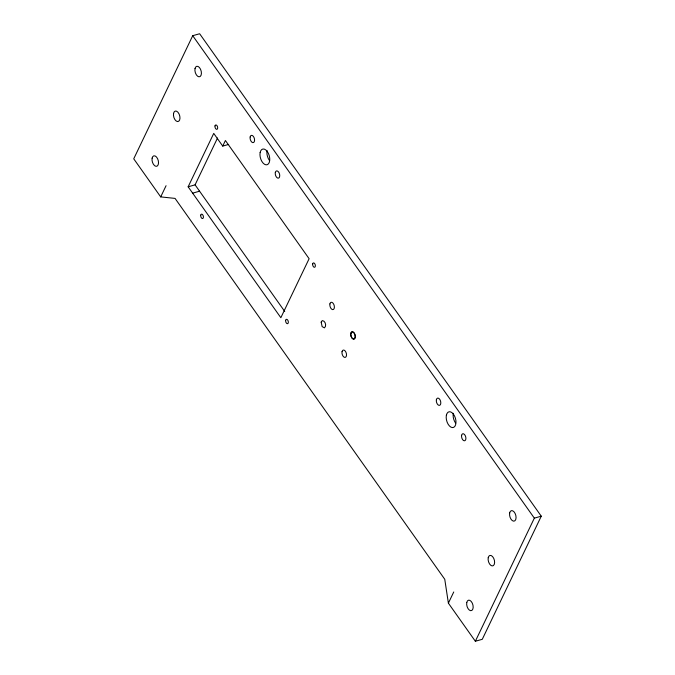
<?xml version="1.0" encoding="UTF-8"?>
<svg xmlns="http://www.w3.org/2000/svg" width="675" height="675" viewBox="0 0 675 675"><rect width="100%" height="100%" fill="white"/><g stroke="black" fill="none" stroke-linecap="round" stroke-linejoin="round"><path stroke-width="1.01" d="M192.721 35.699L133.734 158.811L160.701 196.898L175.053 198.399L444.757 579.277L448.386 603.163L475.352 641.25L482.279 639.301L541.266 516.189L199.648 33.75L192.721 35.699L534.338 518.147L475.352 641.25M160.701 196.898L166.067 185.701M222.725 146.095L225.408 140.501L309.116 258.711L280.842 317.706L188.148 186.798L213.739 133.397L222.725 146.095L228.665 144.425M188.148 186.798L195.083 184.849L217.527 138.004M448.386 603.163L453.743 591.975M192.645 193.151L199.572 191.194M534.338 518.147L541.266 516.189M195.083 184.849L284.732 311.462M269.283 160.211A8.142 4.556 74.3 0 1 267.072 150.567M455.507 422.955A8.142 4.556 74.3 0 1 453.296 413.311M321.165 322.118L322.127 326.607L324.413 327.864C326.902 326.118 325.358 320.642 322.279 320.6L321.165 322.118M350.806 333.399A3.788 2.118 74.3 0 0 353.565 339.128A3.788 2.118 74.3 0 0 354.637 333.804A3.788 2.118 74.3 0 0 350.806 333.399M509.667 512.966A5.417 3.029 74.3 0 0 513.608 521.159A5.417 3.029 74.3 0 0 515.152 513.54A5.417 3.029 74.3 0 0 509.667 512.966M466.771 602.497A5.417 3.029 74.3 0 0 470.711 610.689A5.417 3.029 74.3 0 0 472.255 603.07A5.417 3.029 74.3 0 0 466.771 602.497M329.915 303.893A3.788 2.118 74.3 0 0 332.665 309.623A3.788 2.118 74.3 0 0 333.745 304.298A3.788 2.118 74.3 0 0 329.915 303.893M342.039 351.692A3.788 2.118 74.3 0 0 344.798 357.421A3.788 2.118 74.3 0 0 345.878 352.097A3.788 2.118 74.3 0 0 342.039 351.692M275.316 172.505A3.755 2.101 74.3 0 0 278.049 178.175A3.755 2.101 74.3 0 0 279.113 172.901A3.755 2.101 74.3 0 0 275.316 172.505M260.145 152.516A8.142 4.556 74.3 0 0 266.068 164.835A8.142 4.556 74.3 0 0 268.388 153.385A8.142 4.556 74.3 0 0 260.145 152.516M250.155 136.966A3.755 2.101 74.3 0 0 252.889 142.636A3.755 2.101 74.3 0 0 253.952 137.363A3.755 2.101 74.3 0 0 250.155 136.966M436.379 399.71A3.755 2.101 74.3 0 0 439.113 405.38A3.755 2.101 74.3 0 0 440.176 400.106A3.755 2.101 74.3 0 0 436.379 399.71M461.616 435.316A3.62 2.025 74.3 0 0 464.257 440.792A3.62 2.025 74.3 0 0 465.286 435.696A3.62 2.025 74.3 0 0 461.616 435.316M446.369 415.26A8.142 4.556 74.3 0 0 452.292 427.579A8.142 4.556 74.3 0 0 454.612 416.129A8.142 4.556 74.3 0 0 446.369 415.26M488.219 557.727A5.417 3.029 74.3 0 0 492.159 565.92A5.417 3.029 74.3 0 0 493.703 558.309A5.417 3.029 74.3 0 0 488.219 557.727M195.016 68.614A5.417 3.029 74.3 0 0 198.956 76.807A5.417 3.029 74.3 0 0 200.5 69.188A5.417 3.029 74.3 0 0 195.016 68.614M152.12 158.144A5.417 3.029 74.3 0 0 156.06 166.337A5.417 3.029 74.3 0 0 157.604 158.718A5.417 3.029 74.3 0 0 152.12 158.144M350.882 333.475A3.653 2.042 74.3 0 0 353.54 339.002A3.653 2.042 74.3 0 0 354.586 333.863A3.653 2.042 74.3 0 0 350.882 333.475M173.568 113.375A5.417 3.029 74.3 0 0 177.508 121.568A5.417 3.029 74.3 0 0 179.052 113.948A5.417 3.029 74.3 0 0 173.568 113.375M215.004 125.93A2.261 1.266 74.3 0 0 216.65 129.338A2.261 1.266 74.3 0 0 217.291 126.166A2.261 1.266 74.3 0 0 215.004 125.93M200.753 215.131A2.261 1.266 74.3 0 0 202.399 218.54A2.261 1.266 74.3 0 0 203.04 215.367A2.261 1.266 74.3 0 0 200.753 215.131M285.677 320.279A2.261 1.266 74.3 0 0 287.314 323.696A2.261 1.266 74.3 0 0 287.955 320.515A2.261 1.266 74.3 0 0 285.677 320.279M312.694 263.883A2.261 1.266 74.3 0 0 314.339 267.292A2.261 1.266 74.3 0 0 314.98 264.119A2.261 1.266 74.3 0 0 312.694 263.883"/></g></svg>
